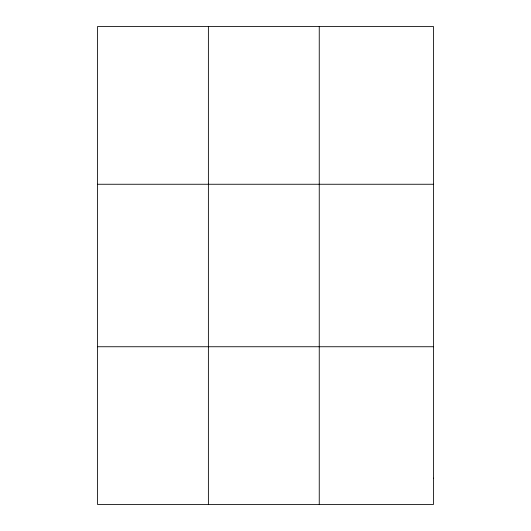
<?xml version="1.0" encoding="UTF-8"?>
<svg xmlns="http://www.w3.org/2000/svg" width="531" height="531" viewBox="0 0 531 531"><rect width="100%" height="100%" fill="white"/><g stroke="black" fill="none" stroke-linecap="round" stroke-linejoin="round"><path stroke-width="0.8" d="M208.384 26.55L208.384 504.45M319.25 26.55L319.25 504.45M97.518 184.257L433.482 184.257M97.518 346.743L433.482 346.743M433.482 478.165L433.482 504.45L97.518 504.45L97.518 26.55L433.482 26.55L433.482 478.165"/></g></svg>
